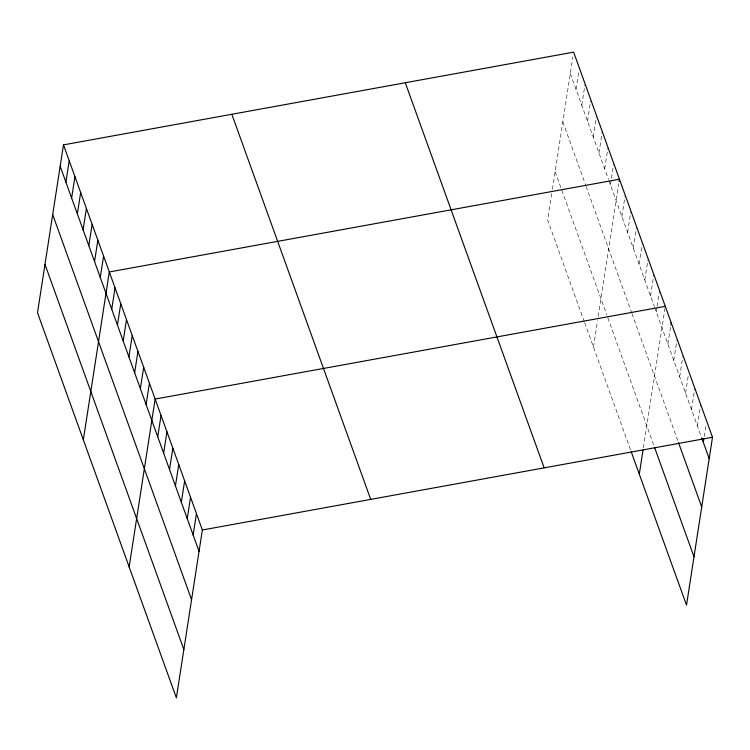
<?xml version="1.0" encoding="UTF-8"?>
<svg xmlns="http://www.w3.org/2000/svg" width="750" height="750" viewBox="0 0 750 750"><rect width="100%" height="100%" fill="white"/><g stroke="black" fill="none" stroke-linecap="round" stroke-linejoin="round"><path stroke-width="0.56" stroke-dasharray="3.75 2.81" d="M551.728 193.641L547.641 220.003L584.306 321.675M552.403 189.244L572.934 56.644M576.047 89.409L578.663 72.534M581.775 105.291L584.916 85.041M587.503 121.181L590.644 100.931M593.231 137.062L596.372 116.812M598.959 152.953L602.269 131.578M604.688 168.834L607.828 148.584M610.416 184.725L613.556 164.475M593.475 347.091L597.553 320.728M598.228 316.331L618.759 183.731M621.872 216.497L625.012 196.247M627.6 232.378L630.741 212.128M633.328 248.269L636.638 226.894M639.066 264.15L642.197 243.9M644.794 280.041L647.925 259.791M650.522 295.922L653.831 274.547M656.25 311.812L656.944 307.312M657.122 306.188L659.381 291.562M643.378 447.816L665.109 307.444M667.875 344.062L670.491 327.188M673.781 360.431L676.912 340.181M679.678 376.8L682.819 356.55M685.584 393.159L688.191 376.284M691.481 409.528L694.791 388.153M697.388 425.897L700.697 404.522M704.156 436.641L706.078 424.266M570.319 73.519L608.513 179.428M608.888 180.488L654.338 306.516M654.722 307.575L701.325 436.809M562.837 121.866L585.75 185.4M586.134 186.459L631.575 312.488M631.959 313.547L678.103 441.506M555.122 171.666L606.684 314.634M607.828 317.812L654.253 446.569M584.691 322.734L630.9 450.881"/><path stroke-width="1.12" d="M63.487 144.881L37.5 312.741L176.372 697.856L202.359 529.997L63.487 144.881L573.628 52.144L712.5 437.259L686.512 605.119L631.275 451.941M65.906 182.147L69.216 160.772M71.634 198.028L74.944 176.653M77.362 213.919L80.672 192.544M83.091 229.8L86.4 208.425M88.819 245.691L92.128 224.316M94.547 261.572L97.856 240.197M100.275 277.462L103.584 256.088M83.325 439.828L109.312 271.969L619.453 179.231L619.106 181.481M111.731 309.234L115.041 287.859M117.459 325.116L120.769 303.741M123.188 341.006L126.497 319.631M128.916 356.887L132.225 335.512M134.644 372.778L137.953 351.403M140.372 388.659L143.681 367.284M146.1 404.541L149.409 383.175M129.159 566.916L155.137 399.056L665.288 306.319M157.734 436.8L161.044 415.425M163.641 453.169L166.941 431.794M169.537 469.528L172.847 448.163M175.444 485.897L178.753 464.522M181.341 502.266L184.65 480.891M187.247 518.634L190.556 497.259M193.144 535.003L196.453 513.628M639.3 474.178L643.041 450.009M670.837 324.938L671.184 322.688M703.294 442.266L703.809 438.891M202.359 529.997L712.5 437.259M701.719 437.897L709.191 458.634M678.497 442.594L701.709 506.972M654.647 447.666L693.994 556.772M405.281 82.753L544.153 467.859M231.834 114.281L370.706 499.387M60.178 166.256L199.05 551.372M52.697 214.603L191.569 599.709M44.981 264.403L183.853 649.509"/></g></svg>
